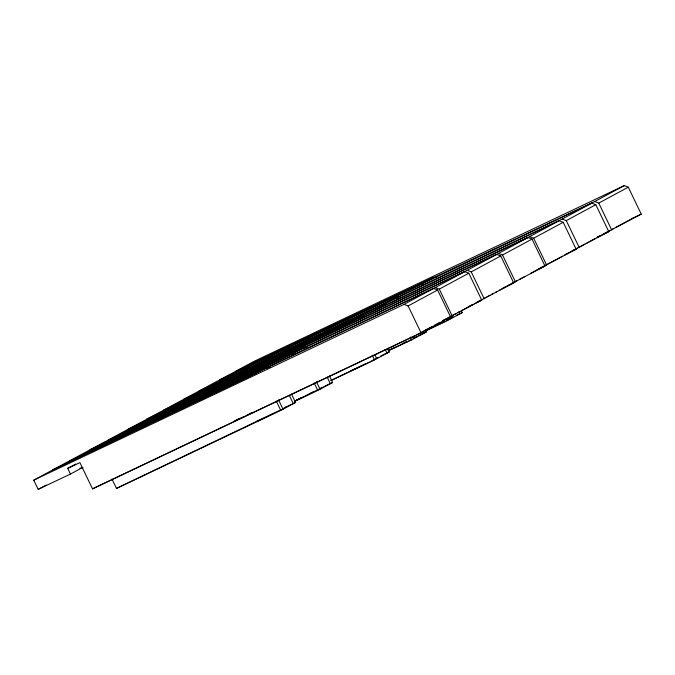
<?xml version="1.0" encoding="UTF-8"?>
<svg xmlns="http://www.w3.org/2000/svg" width="675" height="675" viewBox="0 0 675 675"><rect width="100%" height="100%" fill="white"/><g stroke="black" fill="none" stroke-linecap="round" stroke-linejoin="round"><path stroke-width="1.01" d="M33.75 480.161L51.789 470.424L433.561 288.461L437.619 290.014L450.596 316.972L421.082 332.885L92.526 488.852L79.895 462.611L67.694 468.399L70.419 474.078L38.188 489.375L33.75 480.161L404.055 304.374L433.561 288.461M199.167 390.935L217.299 381.156L591.739 203.141L595.797 204.702L608.774 231.652L571.649 251.184M67.694 468.399L75.811 464.029M38.188 489.375L46.305 485.004M266.929 367.242L252.172 375.199L52.937 469.775L67.694 461.818L266.929 367.242L269.916 367.267M303.961 347.262L289.212 355.219L89.969 449.803L104.726 441.838L303.961 347.262L306.956 347.288M360.669 316.718L345.912 324.683L146.678 419.259L161.426 411.303L360.669 316.718L363.656 316.744M591.739 203.141L562.233 219.054L198.543 391.281L183.794 399.237L383.029 304.661L397.777 296.705L399.777 296.722M433.628 277.366L418.871 285.323L219.637 379.898L234.394 371.942L433.628 277.366L436.615 277.391M70.419 474.078L83.05 467.269M464.729 271.645L88.459 450.647L69.913 460.654L435.223 287.567L464.729 271.645L468.788 273.206L481.756 300.164L442.741 320.591M496.682 254.416L126.377 430.194L108.059 440.075L467.176 270.329L496.682 254.416L500.74 255.968L513.717 282.926L476.592 302.451M527.977 237.532L144.787 420.263L128.157 429.233L498.462 253.454L527.977 237.532L532.035 239.093L545.003 266.051L507.878 285.576M559.136 220.725L181.6 400.41L163.46 410.198L529.63 236.638L559.136 220.725L563.195 222.286L576.172 249.235L538.102 269.215M624.223 185.625L253.918 361.403L235.879 371.132L594.709 201.538L624.223 185.625L628.282 187.178L641.25 214.135L603.18 234.115M404.055 304.374L408.113 305.935L437.619 290.014M435.223 287.567L439.282 289.119L468.788 273.206M467.176 270.329L471.234 271.89L500.74 255.968M498.462 253.454L502.529 255.007L532.035 239.093M529.63 236.638L533.689 238.199L563.195 222.286M562.233 219.054L566.291 220.615L595.797 204.702M594.709 201.538L598.767 203.099L628.282 187.178M92.526 488.852L415.64 335.332M112.008 479.081L116.488 488.405L283.129 408.712M416.585 334.876L432.354 326.371M434.202 325.375L439.771 322.372M450.537 316.567L456.097 313.563M457.954 312.567L459.81 311.563M461.666 310.567L472.795 304.56L468.99 306.366M480.634 300.333L482.49 299.329M484.346 298.333L489.907 295.329M491.763 294.325L493.619 293.33M495.475 292.326L497.332 291.33M499.179 290.326L504.748 287.331L502.841 288.233M511.928 283.449L517.489 280.454M519.345 279.45L524.905 276.455M530.474 273.451L535.106 270.953M543.097 266.642L562.57 256.137M564.418 255.142L567.202 253.64L565.304 254.543M575.691 249.058L577.547 248.062M579.403 247.058L584.963 244.055M586.82 243.059L595.164 238.553M597.021 237.558L599.805 236.056L597.898 236.959M608.175 231.542L610.031 230.538M611.879 229.542L613.735 228.538M615.592 227.543L631.353 219.038M260.086 419.656L256.956 421.343L267.739 416.315M388.598 350.384L394.985 347.203M296.696 400.174L298.038 399.457M406.316 341.871L399.929 345.052M440.598 323.384L442.943 322.118M284.842 407.784L286.554 406.865L284.656 407.767M323.595 386.885L294.325 401.448M370.01 361.893L378.582 357.269M407.126 341.871L412.273 339.095M413.986 338.175L417.412 336.327L414.56 337.677M444.69 321.612L425.891 330.649M446.403 320.684L453.254 316.988L448.512 319.241M116.488 488.405L280.775 410.417L295.523 402.46L291.473 394.04M295.017 401.262L317.807 390.445L332.564 382.489L329.408 375.933M330.826 380.632L374.507 359.902L389.264 351.945L387.458 348.199M388.15 350.882L411.623 339.879L426.381 331.923L425.478 330.05M425.63 330.91L447.474 320.549L462.223 312.593L461.32 310.719M79.928 468.399L81.827 467.497M631.724 218.658L641.25 214.135M605.348 232.942L607.247 232.04M597.35 237.077L608.774 231.652M572.864 250.459L574.763 249.556M566.654 253.749L576.172 249.235M540.262 268.043L542.168 267.14M535.486 270.565L545.003 266.051M504.191 287.449L513.717 282.926M477.807 301.733L479.706 300.831M474.145 303.775L481.756 300.164M442.977 320.583L450.596 316.972M456.528 315.293L462.223 312.593M236.512 419.867L238.933 418.719M249.438 413.733L251.859 412.585M233.828 421.318L244.603 416.289M246.755 415.176L249.986 413.648M427.596 329.4L430.827 327.864M438.91 324.034L441.332 322.886M425.275 330.708L427.697 329.56M436.582 325.342L439.813 323.806M426.355 330.277L434.438 326.447M418.778 335.526L426.381 331.923M403.869 342.984L406.291 341.837M388.623 350.426L398.587 345.777M380.717 356.003L389.264 351.945M350.696 370.828L354.738 368.913M366.052 363.538L354.291 369.208M331.096 380.363L369.065 362.34M324.962 386.092L332.564 382.489M319.798 388.69L321.697 387.788M297.127 399.684L301.16 397.769M310.053 393.55L313.284 392.015L306.113 395.618M294.806 400.984L303.877 396.765M284.133 407.869L295.523 402.46M269.89 415.209L273.122 413.674M431.401 278.573L433.392 278.589M421.107 284.116L423.098 284.133M395.55 297.903L398.545 297.928M383.029 304.661L385.02 304.678M358.433 317.925L361.429 317.95M348.148 323.477L350.139 323.494M301.733 348.469L304.72 348.494M291.448 354.021L294.435 354.038M264.701 368.44L267.688 368.466M254.407 373.992L256.399 374.009M598.767 203.099L611.744 230.048M566.291 220.615L579.26 247.565M533.689 238.199L546.666 265.148M502.529 255.007L515.498 281.964M471.234 271.89L484.211 298.839M439.282 289.119L452.25 316.077M448.807 317.469L449.702 319.343M446.572 318.676L447.474 320.549M408.113 305.935L421.082 332.885M412.957 336.8L413.859 338.673M410.273 337.07L411.623 339.879M374.946 354.949L376.743 358.695M372.254 355.219L374.507 359.902M316.44 381.746L320.043 389.239M314.204 382.953L317.807 390.445M278.505 399.853L283.011 409.21M276.269 401.06L280.775 410.417M459.084 311.926L459.987 313.791M423.242 331.256L424.145 333.129M385.231 349.405L387.028 353.152M327.173 377.139L330.328 383.687M289.238 395.238L293.288 403.667"/></g></svg>
